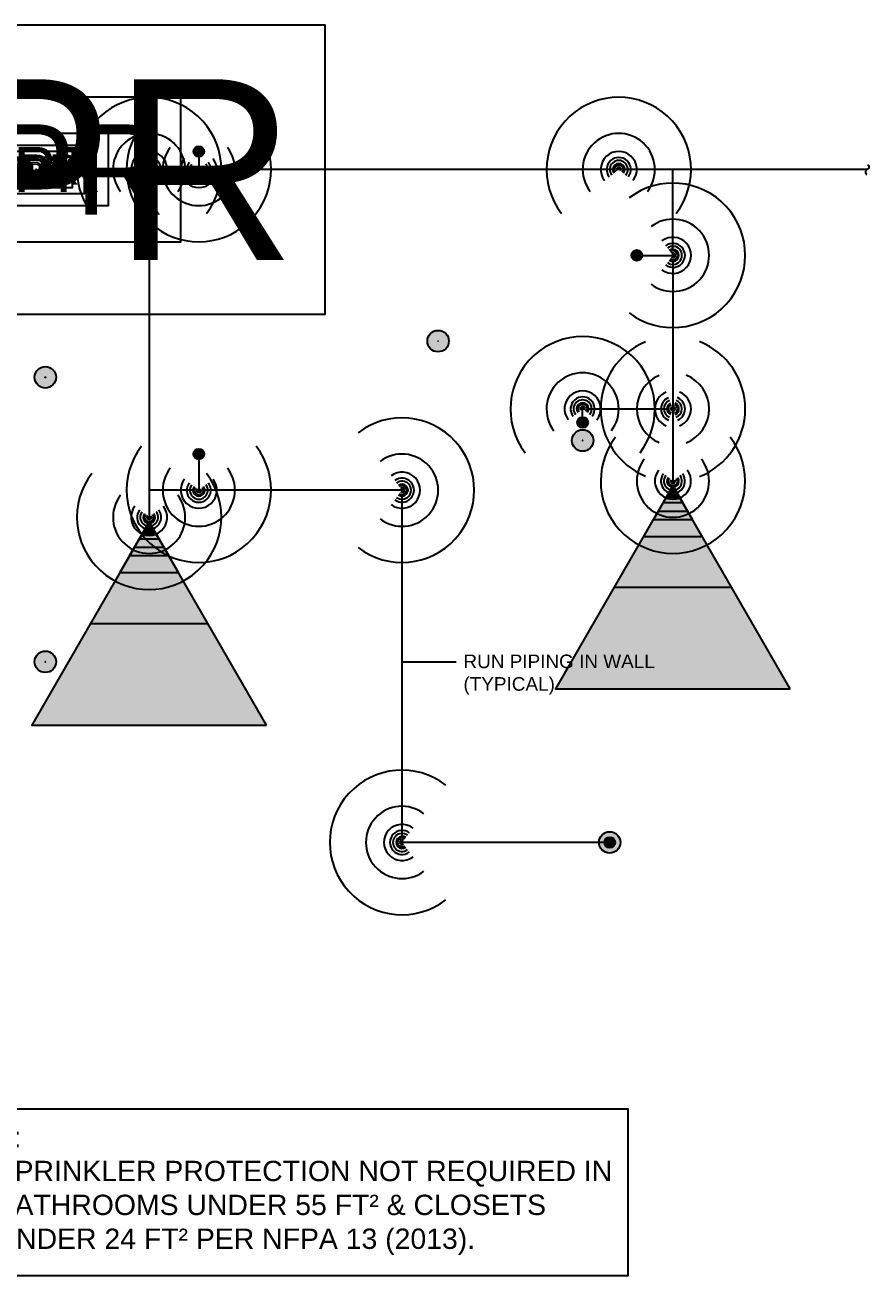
# Model space of a CAD drawing. Extents: x -7019 to 20981, y 4066 to 9794.
# Drawn here: x 10571.3 to 10851.6, y 4185 to 4600.5 of the extents above; entities that cross this region are included whole.
import ezdxf
from ezdxf.enums import TextEntityAlignment as Align

# ---------------------------------------------------------------- set-up
doc = ezdxf.new("R2010")
doc.units = 0
doc.header["$LTSCALE"] = 48
doc.header["$MEASUREMENT"] = 0
for name, color, linetype in [('F-SPRK-HEAD-N', 2, 'Continuous'), ('F-SPRK-HEAD-N @ 1 (1)', 2, 'Continuous'), ('F-SPRK-HEAD-N @ 1 (2)', 2, 'Continuous'), ('F-SPRK-HEAD-N @ 12', 2, 'Continuous'), ('F-SPRK-HEAD-N @ 128', 2, 'Continuous'), ('F-SPRK-HEAD-N @ 16', 2, 'Continuous'), ('F-SPRK-HEAD-N @ 192', 2, 'Continuous'), ('F-SPRK-HEAD-N @ 2', 2, 'Continuous'), ('F-SPRK-HEAD-N @ 24', 2, 'Continuous'), ('F-SPRK-HEAD-N @ 384', 2, 'Continuous'), ('F-SPRK-HEAD-N @ 4', 2, 'Continuous'), ('F-SPRK-HEAD-N @ 48', 2, 'Continuous'), ('F-SPRK-HEAD-N @ 64', 2, 'Continuous'), ('F-SPRK-HEAD-N @ 768', 2, 'Continuous'), ('F-SPRK-HEAD-N @ 8', 2, 'Continuous'), ('F-SPRK-HEAD-N @ 96', 2, 'Continuous'), ('F-SPRN-N', 1, 'Continuous'), ('F-SPRN-N @ 1 (1)', 1, 'Continuous'), ('F-SPRN-N @ 1 (2)', 1, 'Continuous'), ('F-SPRN-N @ 12', 1, 'Continuous'), ('F-SPRN-N @ 128', 1, 'Continuous'), ('F-SPRN-N @ 16', 1, 'Continuous'), ('F-SPRN-N @ 192', 1, 'Continuous'), ('F-SPRN-N @ 2', 1, 'Continuous'), ('F-SPRN-N @ 24', 1, 'Continuous'), ('F-SPRN-N @ 384', 1, 'Continuous'), ('F-SPRN-N @ 4', 1, 'Continuous'), ('F-SPRN-N @ 48', 1, 'Continuous'), ('F-SPRN-N @ 64', 1, 'Continuous'), ('F-SPRN-N @ 768', 1, 'Continuous'), ('F-SPRN-N @ 8', 1, 'Continuous'), ('F-SPRN-N @ 96', 1, 'Continuous'), ('G-ANNO-TEXT', 70, 'Continuous')]:
    doc.layers.add(name, color=color, linetype=linetype)
doc.layers.get('0').freeze()
doc.styles.add('Arial', font='arial.ttf')
doc.dimstyles.new('Loop048', dxfattribs={"dimscale": 0, "dimtxt": 0.09375, "dimasz": 0.03125, "dimexe": 0.0625, "dimexo": 0.0625, "dimgap": 0.09375, "dimtad": 1, "dimdec": 4, "dimzin": 3, "dimdsep": 46, "dimlunit": 4, "dimtxsty": 'Arial', "dimblk": 'OBLIQUE', "dimcen": 0.09375, "dimdle": 0.0625, "dimclrd": 256, "dimclre": 256, "dimclrt": 256, "dimadec": 4, "dimazin": 0, "dimtfac": 0.8, "dimtdec": 4, "dimtix": 1, "dimtofl": 0, "dimtmove": 1, "dimatfit": 0, "dimldrblk": 'LeaderNoteBlock', "dimfxl": 1, "dimfrac": 1, "dimtolj": 1, "dimtzin": 0, "dimlwd": -1, "dimlwe": -1, "dimarcsym": 0})

# ---------------------------------------------------------------- blocks, each defined once
blk = doc.blocks.new('*U6')
at = {"lineweight": 0}
h = blk.add_hatch(color=7, dxfattribs=at)
h.dxf.hatch_style = 1
edge = h.paths.add_edge_path()
edge.add_arc((-3.469446951953614e-18, -3.469446951953614e-18), 0.037109375, 0, 360)
blk.add_circle((0, 0), 0.037109375)
blk = doc.blocks.new('*U259')
at = {"layer": 'F-SPRK-HEAD-N @ 1 (1)'}
blk.add_blockref('*U6', (10708.5, 4495.5), dxfattribs=at)
at = {"layer": 'F-SPRK-HEAD-N @ 1 (2)'}
blk.add_blockref('*U6', (10708.5, 4495.5), dxfattribs=at)
at = {"layer": 'F-SPRK-HEAD-N @ 48', "xscale": 48, "yscale": 48, "zscale": 48}
blk.add_blockref('*U6', (10774.5, 4524), dxfattribs=at)
at = {"layer": 'F-SPRK-HEAD-N @ 96', "xscale": 96, "yscale": 96, "zscale": 96}
blk.add_blockref('*U6', (10708.5, 4495.5), dxfattribs=at)
blk = doc.blocks.new('*U269')
at = {"layer": 'F-SPRK-HEAD-N @ 1 (1)'}
blk.add_blockref('*U6', (10578, 4483.5), dxfattribs=at)
at = {"layer": 'F-SPRK-HEAD-N @ 1 (2)'}
blk.add_blockref('*U6', (10578, 4483.5), dxfattribs=at)
at = {"layer": 'F-SPRK-HEAD-N @ 48', "xscale": 48, "yscale": 48, "zscale": 48}
blk.add_blockref('*U6', (10629, 4558.5), dxfattribs=at)
at = {"layer": 'F-SPRK-HEAD-N @ 96', "xscale": 96, "yscale": 96, "zscale": 96}
blk.add_blockref('*U6', (10578, 4483.5), dxfattribs=at)
blk = doc.blocks.new('*U270')
at = {"layer": 'F-SPRK-HEAD-N @ 1 (1)'}
blk.add_blockref('*U6', (10578, 4389), dxfattribs=at)
at = {"layer": 'F-SPRK-HEAD-N @ 1 (2)'}
blk.add_blockref('*U6', (10578, 4389), dxfattribs=at)
at = {"layer": 'F-SPRK-HEAD-N @ 48', "xscale": 48, "yscale": 48, "zscale": 48}
blk.add_blockref('*U6', (10629, 4458), dxfattribs=at)
at = {"layer": 'F-SPRK-HEAD-N @ 96', "xscale": 96, "yscale": 96, "zscale": 96}
blk.add_blockref('*U6', (10578, 4389), dxfattribs=at)
blk = doc.blocks.new('*U285')
at = {"layer": 'F-SPRK-HEAD-N @ 1 (1)'}
blk.add_blockref('*U6', (10756.5, 4462.5), dxfattribs=at)
at = {"layer": 'F-SPRK-HEAD-N @ 1 (2)'}
blk.add_blockref('*U6', (10756.5, 4462.5), dxfattribs=at)
at = {"layer": 'F-SPRK-HEAD-N @ 48', "xscale": 48, "yscale": 48, "zscale": 48}
blk.add_blockref('*U6', (10756.5, 4468.5), dxfattribs=at)
at = {"layer": 'F-SPRK-HEAD-N @ 96', "xscale": 96, "yscale": 96, "zscale": 96}
blk.add_blockref('*U6', (10756.5, 4462.5), dxfattribs=at)
blk = doc.blocks.new('*U21')
at = {"linetype": 'Continuous'}
blk.add_arc((-1.073302957480127e-18, -3.78736295741121e-07), 0.03125023021013561, 142.566418079828, 37.43358192017767, dxfattribs=at)
blk = doc.blocks.new('*U293')
at = {"layer": 'F-SPRN-N @ 1 (1)'}
blk.add_blockref('*U21', (10612.5, 4437), dxfattribs=at)
at = {"layer": 'F-SPRN-N @ 1 (2)'}
blk.add_blockref('*U21', (10612.5, 4437), dxfattribs=at)
at = {"layer": 'F-SPRN-N @ 12', "xscale": 12, "yscale": 12, "zscale": 12}
blk.add_blockref('*U21', (10612.5, 4437), dxfattribs=at)
at = {"layer": 'F-SPRN-N @ 128', "xscale": 128, "yscale": 128, "zscale": 128}
blk.add_blockref('*U21', (10612.5, 4437), dxfattribs=at)
at = {"layer": 'F-SPRN-N @ 16', "xscale": 16, "yscale": 16, "zscale": 16}
blk.add_blockref('*U21', (10612.5, 4437), dxfattribs=at)
at = {"layer": 'F-SPRN-N @ 192', "xscale": 192, "yscale": 192, "zscale": 192}
blk.add_blockref('*U21', (10612.5, 4437), dxfattribs=at)
at = {"layer": 'F-SPRN-N @ 2', "xscale": 2, "yscale": 2, "zscale": 2}
blk.add_blockref('*U21', (10612.5, 4437), dxfattribs=at)
at = {"layer": 'F-SPRN-N @ 24', "xscale": 24, "yscale": 24, "zscale": 24}
blk.add_blockref('*U21', (10612.5, 4437), dxfattribs=at)
at = {"layer": 'F-SPRN-N @ 384', "xscale": 384, "yscale": 384, "zscale": 384}
blk.add_blockref('*U21', (10612.5, 4437), dxfattribs=at)
at = {"layer": 'F-SPRN-N @ 4', "xscale": 4, "yscale": 4, "zscale": 4}
blk.add_blockref('*U21', (10612.5, 4437), dxfattribs=at)
at = {"layer": 'F-SPRN-N @ 48', "xscale": 48, "yscale": 48, "zscale": 48}
blk.add_blockref('*U21', (10612.5, 4437), dxfattribs=at)
at = {"layer": 'F-SPRN-N @ 64', "xscale": 64, "yscale": 64, "zscale": 64}
blk.add_blockref('*U21', (10612.5, 4437), dxfattribs=at)
at = {"layer": 'F-SPRN-N @ 768', "xscale": 768, "yscale": 768, "zscale": 768}
blk.add_blockref('*U21', (10612.5, 4437), dxfattribs=at)
at = {"layer": 'F-SPRN-N @ 8', "xscale": 8, "yscale": 8, "zscale": 8}
blk.add_blockref('*U21', (10612.5, 4437), dxfattribs=at)
at = {"layer": 'F-SPRN-N @ 96', "xscale": 96, "yscale": 96, "zscale": 96}
blk.add_blockref('*U21', (10612.5, 4437), dxfattribs=at)
blk = doc.blocks.new('*U8')
at = {"lineweight": 0}
h = blk.add_hatch(color=7, dxfattribs=at)
h.dxf.hatch_style = 1
h.paths.add_polyline_path([(8.673617379884035e-19, 0), (-0.05074286410417864, -0.08788921875), (0.05074286410417864, -0.08788921875)])
blk.add_lwpolyline([(0.05074286410417864, -0.08788921875), (0, 0), (-0.05074286410417864, -0.08788921875)], close=True)
blk = doc.blocks.new('*U294')
at = {"layer": 'F-SPRK-HEAD-N @ 1 (1)'}
blk.add_blockref('*U8', (10612.5, 4435.5), dxfattribs=at)
at = {"layer": 'F-SPRK-HEAD-N @ 1 (2)'}
blk.add_blockref('*U8', (10612.5, 4435.5), dxfattribs=at)
at = {"layer": 'F-SPRK-HEAD-N @ 12', "xscale": 12, "yscale": 12, "zscale": 12}
blk.add_blockref('*U8', (10612.5, 4435.5), dxfattribs=at)
at = {"layer": 'F-SPRK-HEAD-N @ 128', "xscale": 128, "yscale": 128, "zscale": 128}
blk.add_blockref('*U8', (10612.5, 4435.5), dxfattribs=at)
at = {"layer": 'F-SPRK-HEAD-N @ 16', "xscale": 16, "yscale": 16, "zscale": 16}
blk.add_blockref('*U8', (10612.5, 4435.5), dxfattribs=at)
at = {"layer": 'F-SPRK-HEAD-N @ 192', "xscale": 192, "yscale": 192, "zscale": 192}
blk.add_blockref('*U8', (10612.5, 4435.5), dxfattribs=at)
at = {"layer": 'F-SPRK-HEAD-N @ 2', "xscale": 2, "yscale": 2, "zscale": 2}
blk.add_blockref('*U8', (10612.5, 4435.5), dxfattribs=at)
at = {"layer": 'F-SPRK-HEAD-N @ 24', "xscale": 24, "yscale": 24, "zscale": 24}
blk.add_blockref('*U8', (10612.5, 4435.5), dxfattribs=at)
at = {"layer": 'F-SPRK-HEAD-N @ 384', "xscale": 384, "yscale": 384, "zscale": 384}
blk.add_blockref('*U8', (10612.5, 4435.5), dxfattribs=at)
at = {"layer": 'F-SPRK-HEAD-N @ 4', "xscale": 4, "yscale": 4, "zscale": 4}
blk.add_blockref('*U8', (10612.5, 4435.5), dxfattribs=at)
at = {"layer": 'F-SPRK-HEAD-N @ 48', "xscale": 48, "yscale": 48, "zscale": 48}
blk.add_blockref('*U8', (10612.5, 4435.5), dxfattribs=at)
at = {"layer": 'F-SPRK-HEAD-N @ 64', "xscale": 64, "yscale": 64, "zscale": 64}
blk.add_blockref('*U8', (10612.5, 4435.5), dxfattribs=at)
at = {"layer": 'F-SPRK-HEAD-N @ 768', "xscale": 768, "yscale": 768, "zscale": 768}
blk.add_blockref('*U8', (10612.5, 4435.5), dxfattribs=at)
at = {"layer": 'F-SPRK-HEAD-N @ 8', "xscale": 8, "yscale": 8, "zscale": 8}
blk.add_blockref('*U8', (10612.5, 4435.5), dxfattribs=at)
at = {"layer": 'F-SPRK-HEAD-N @ 96', "xscale": 96, "yscale": 96, "zscale": 96}
blk.add_blockref('*U8', (10612.5, 4435.5), dxfattribs=at)
blk = doc.blocks.new('*U295')
at = {"layer": 'F-SPRN-N @ 1 (1)'}
blk.add_blockref('*U21', (10786.5, 4449), dxfattribs=at)
at = {"layer": 'F-SPRN-N @ 1 (2)'}
blk.add_blockref('*U21', (10786.5, 4449), dxfattribs=at)
at = {"layer": 'F-SPRN-N @ 12', "xscale": 12, "yscale": 12, "zscale": 12}
blk.add_blockref('*U21', (10786.5, 4449), dxfattribs=at)
at = {"layer": 'F-SPRN-N @ 128', "xscale": 128, "yscale": 128, "zscale": 128}
blk.add_blockref('*U21', (10786.5, 4449), dxfattribs=at)
at = {"layer": 'F-SPRN-N @ 16', "xscale": 16, "yscale": 16, "zscale": 16}
blk.add_blockref('*U21', (10786.5, 4449), dxfattribs=at)
at = {"layer": 'F-SPRN-N @ 192', "xscale": 192, "yscale": 192, "zscale": 192}
blk.add_blockref('*U21', (10786.5, 4449), dxfattribs=at)
at = {"layer": 'F-SPRN-N @ 2', "xscale": 2, "yscale": 2, "zscale": 2}
blk.add_blockref('*U21', (10786.5, 4449), dxfattribs=at)
at = {"layer": 'F-SPRN-N @ 24', "xscale": 24, "yscale": 24, "zscale": 24}
blk.add_blockref('*U21', (10786.5, 4449), dxfattribs=at)
at = {"layer": 'F-SPRN-N @ 384', "xscale": 384, "yscale": 384, "zscale": 384}
blk.add_blockref('*U21', (10786.5, 4449), dxfattribs=at)
at = {"layer": 'F-SPRN-N @ 4', "xscale": 4, "yscale": 4, "zscale": 4}
blk.add_blockref('*U21', (10786.5, 4449), dxfattribs=at)
at = {"layer": 'F-SPRN-N @ 48', "xscale": 48, "yscale": 48, "zscale": 48}
blk.add_blockref('*U21', (10786.5, 4449), dxfattribs=at)
at = {"layer": 'F-SPRN-N @ 64', "xscale": 64, "yscale": 64, "zscale": 64}
blk.add_blockref('*U21', (10786.5, 4449), dxfattribs=at)
at = {"layer": 'F-SPRN-N @ 768', "xscale": 768, "yscale": 768, "zscale": 768}
blk.add_blockref('*U21', (10786.5, 4449), dxfattribs=at)
at = {"layer": 'F-SPRN-N @ 8', "xscale": 8, "yscale": 8, "zscale": 8}
blk.add_blockref('*U21', (10786.5, 4449), dxfattribs=at)
at = {"layer": 'F-SPRN-N @ 96', "xscale": 96, "yscale": 96, "zscale": 96}
blk.add_blockref('*U21', (10786.5, 4449), dxfattribs=at)
blk = doc.blocks.new('*U296')
at = {"layer": 'F-SPRK-HEAD-N @ 1 (1)'}
blk.add_blockref('*U8', (10786.5, 4447.5), dxfattribs=at)
at = {"layer": 'F-SPRK-HEAD-N @ 1 (2)'}
blk.add_blockref('*U8', (10786.5, 4447.5), dxfattribs=at)
at = {"layer": 'F-SPRK-HEAD-N @ 12', "xscale": 12, "yscale": 12, "zscale": 12}
blk.add_blockref('*U8', (10786.5, 4447.5), dxfattribs=at)
at = {"layer": 'F-SPRK-HEAD-N @ 128', "xscale": 128, "yscale": 128, "zscale": 128}
blk.add_blockref('*U8', (10786.5, 4447.5), dxfattribs=at)
at = {"layer": 'F-SPRK-HEAD-N @ 16', "xscale": 16, "yscale": 16, "zscale": 16}
blk.add_blockref('*U8', (10786.5, 4447.5), dxfattribs=at)
at = {"layer": 'F-SPRK-HEAD-N @ 192', "xscale": 192, "yscale": 192, "zscale": 192}
blk.add_blockref('*U8', (10786.5, 4447.5), dxfattribs=at)
at = {"layer": 'F-SPRK-HEAD-N @ 2', "xscale": 2, "yscale": 2, "zscale": 2}
blk.add_blockref('*U8', (10786.5, 4447.5), dxfattribs=at)
at = {"layer": 'F-SPRK-HEAD-N @ 24', "xscale": 24, "yscale": 24, "zscale": 24}
blk.add_blockref('*U8', (10786.5, 4447.5), dxfattribs=at)
at = {"layer": 'F-SPRK-HEAD-N @ 384', "xscale": 384, "yscale": 384, "zscale": 384}
blk.add_blockref('*U8', (10786.5, 4447.5), dxfattribs=at)
at = {"layer": 'F-SPRK-HEAD-N @ 4', "xscale": 4, "yscale": 4, "zscale": 4}
blk.add_blockref('*U8', (10786.5, 4447.5), dxfattribs=at)
at = {"layer": 'F-SPRK-HEAD-N @ 48', "xscale": 48, "yscale": 48, "zscale": 48}
blk.add_blockref('*U8', (10786.5, 4447.5), dxfattribs=at)
at = {"layer": 'F-SPRK-HEAD-N @ 64', "xscale": 64, "yscale": 64, "zscale": 64}
blk.add_blockref('*U8', (10786.5, 4447.5), dxfattribs=at)
at = {"layer": 'F-SPRK-HEAD-N @ 768', "xscale": 768, "yscale": 768, "zscale": 768}
blk.add_blockref('*U8', (10786.5, 4447.5), dxfattribs=at)
at = {"layer": 'F-SPRK-HEAD-N @ 8', "xscale": 8, "yscale": 8, "zscale": 8}
blk.add_blockref('*U8', (10786.5, 4447.5), dxfattribs=at)
at = {"layer": 'F-SPRK-HEAD-N @ 96', "xscale": 96, "yscale": 96, "zscale": 96}
blk.add_blockref('*U8', (10786.5, 4447.5), dxfattribs=at)
blk = doc.blocks.new('continuation')
blk.add_lwpolyline([(-0.002788043109108726, -0.03465576865603624, -0.6251024259306418), (4.252908789026399e-13, 1.409705685517793e-13, 0.6251024259306432), (0.002788043109534089, 0.03465576865617724)], format="xyb")
blk = doc.blocks.new('*U15')
at = {"linetype": 'Continuous'}
blk.add_arc((3.78736295741121e-07, -1.089323312375841e-18), 0.03125023021013561, 232.5664180798256, 127.4335819201753, dxfattribs=at)
blk = doc.blocks.new('*U381')
at = {"layer": 'F-SPRN-N @ 1 (1)', "rotation": 89.99999999999999}
blk.add_blockref('*U15', (10768.5, 4552.5), dxfattribs=at)
at = {"layer": 'F-SPRN-N @ 1 (2)', "rotation": 89.99999999999999}
blk.add_blockref('*U15', (10768.5, 4552.5), dxfattribs=at)
at = {"layer": 'F-SPRN-N @ 12', "xscale": 12.00000000000001, "yscale": 12.00000000000001, "zscale": 12.00000000000001, "rotation": 89.99999999999999}
blk.add_blockref('*U15', (10768.5, 4552.5), dxfattribs=at)
at = {"layer": 'F-SPRN-N @ 128', "xscale": 128.0000000000001, "yscale": 128.0000000000001, "zscale": 128.0000000000001, "rotation": 89.99999999999999}
blk.add_blockref('*U15', (10768.5, 4552.5), dxfattribs=at)
at = {"layer": 'F-SPRN-N @ 16', "xscale": 16.00000000000001, "yscale": 16.00000000000001, "zscale": 16.00000000000001, "rotation": 89.99999999999999}
blk.add_blockref('*U15', (10768.5, 4552.5), dxfattribs=at)
at = {"layer": 'F-SPRN-N @ 192', "xscale": 192.0000000000001, "yscale": 192.0000000000001, "zscale": 192.0000000000001, "rotation": 89.99999999999999}
blk.add_blockref('*U15', (10768.5, 4552.5), dxfattribs=at)
at = {"layer": 'F-SPRN-N @ 2', "xscale": 2.000000000000001, "yscale": 2.000000000000001, "zscale": 2.000000000000001, "rotation": 89.99999999999999}
blk.add_blockref('*U15', (10768.5, 4552.5), dxfattribs=at)
at = {"layer": 'F-SPRN-N @ 24', "xscale": 24.00000000000001, "yscale": 24.00000000000001, "zscale": 24.00000000000001, "rotation": 89.99999999999999}
blk.add_blockref('*U15', (10768.5, 4552.5), dxfattribs=at)
at = {"layer": 'F-SPRN-N @ 384', "xscale": 384.0000000000002, "yscale": 384.0000000000002, "zscale": 384.0000000000002, "rotation": 89.99999999999999}
blk.add_blockref('*U15', (10768.5, 4552.5), dxfattribs=at)
at = {"layer": 'F-SPRN-N @ 4', "xscale": 4.000000000000002, "yscale": 4.000000000000002, "zscale": 4.000000000000002, "rotation": 89.99999999999999}
blk.add_blockref('*U15', (10768.5, 4552.5), dxfattribs=at)
at = {"layer": 'F-SPRN-N @ 48', "xscale": 48.00000000000002, "yscale": 48.00000000000002, "zscale": 48.00000000000002, "rotation": 89.99999999999999}
blk.add_blockref('*U15', (10768.5, 4552.5), dxfattribs=at)
at = {"layer": 'F-SPRN-N @ 64', "xscale": 64.00000000000003, "yscale": 64.00000000000003, "zscale": 64.00000000000003, "rotation": 89.99999999999999}
blk.add_blockref('*U15', (10768.5, 4552.5), dxfattribs=at)
at = {"layer": 'F-SPRN-N @ 768', "xscale": 768.0000000000003, "yscale": 768.0000000000003, "zscale": 768.0000000000003, "rotation": 89.99999999999999}
blk.add_blockref('*U15', (10768.5, 4552.5), dxfattribs=at)
at = {"layer": 'F-SPRN-N @ 8', "xscale": 8.000000000000004, "yscale": 8.000000000000004, "zscale": 8.000000000000004, "rotation": 89.99999999999999}
blk.add_blockref('*U15', (10768.5, 4552.5), dxfattribs=at)
at = {"layer": 'F-SPRN-N @ 96', "xscale": 96.00000000000004, "yscale": 96.00000000000004, "zscale": 96.00000000000004, "rotation": 89.99999999999999}
blk.add_blockref('*U15', (10768.5, 4552.5), dxfattribs=at)
blk = doc.blocks.new('*U382')
at = {"layer": 'F-SPRN-N @ 1 (1)', "rotation": 270}
blk.add_blockref('*U15', (10629, 4552.5), dxfattribs=at)
at = {"layer": 'F-SPRN-N @ 1 (2)', "rotation": 270}
blk.add_blockref('*U15', (10629, 4552.5), dxfattribs=at)
at = {"layer": 'F-SPRN-N @ 12', "xscale": 12, "yscale": 12, "zscale": 12, "rotation": 270}
blk.add_blockref('*U15', (10629, 4552.5), dxfattribs=at)
at = {"layer": 'F-SPRN-N @ 128', "xscale": 128, "yscale": 128, "zscale": 128, "rotation": 270}
blk.add_blockref('*U15', (10629, 4552.5), dxfattribs=at)
at = {"layer": 'F-SPRN-N @ 16', "xscale": 16, "yscale": 16, "zscale": 16, "rotation": 270}
blk.add_blockref('*U15', (10629, 4552.5), dxfattribs=at)
at = {"layer": 'F-SPRN-N @ 192', "xscale": 192, "yscale": 192, "zscale": 192, "rotation": 270}
blk.add_blockref('*U15', (10629, 4552.5), dxfattribs=at)
at = {"layer": 'F-SPRN-N @ 2', "xscale": 2, "yscale": 2, "zscale": 2, "rotation": 270}
blk.add_blockref('*U15', (10629, 4552.5), dxfattribs=at)
at = {"layer": 'F-SPRN-N @ 24', "xscale": 24, "yscale": 24, "zscale": 24, "rotation": 270}
blk.add_blockref('*U15', (10629, 4552.5), dxfattribs=at)
at = {"layer": 'F-SPRN-N @ 384', "xscale": 384, "yscale": 384, "zscale": 384, "rotation": 270}
blk.add_blockref('*U15', (10629, 4552.5), dxfattribs=at)
at = {"layer": 'F-SPRN-N @ 4', "xscale": 4, "yscale": 4, "zscale": 4, "rotation": 270}
blk.add_blockref('*U15', (10629, 4552.5), dxfattribs=at)
at = {"layer": 'F-SPRN-N @ 48', "xscale": 48, "yscale": 48, "zscale": 48, "rotation": 270}
blk.add_blockref('*U15', (10629, 4552.5), dxfattribs=at)
at = {"layer": 'F-SPRN-N @ 64', "xscale": 64, "yscale": 64, "zscale": 64, "rotation": 270}
blk.add_blockref('*U15', (10629, 4552.5), dxfattribs=at)
at = {"layer": 'F-SPRN-N @ 768', "xscale": 768, "yscale": 768, "zscale": 768, "rotation": 270}
blk.add_blockref('*U15', (10629, 4552.5), dxfattribs=at)
at = {"layer": 'F-SPRN-N @ 8', "xscale": 8, "yscale": 8, "zscale": 8, "rotation": 270}
blk.add_blockref('*U15', (10629, 4552.5), dxfattribs=at)
at = {"layer": 'F-SPRN-N @ 96', "xscale": 96, "yscale": 96, "zscale": 96, "rotation": 270}
blk.add_blockref('*U15', (10629, 4552.5), dxfattribs=at)
blk = doc.blocks.new('*U383')
at = {"layer": 'F-SPRN-N @ 1 (1)', "rotation": 89.99999999999999}
blk.add_blockref('*U15', (10612.5, 4552.5), dxfattribs=at)
at = {"layer": 'F-SPRN-N @ 1 (2)', "rotation": 89.99999999999999}
blk.add_blockref('*U15', (10612.5, 4552.5), dxfattribs=at)
at = {"layer": 'F-SPRN-N @ 12', "xscale": 12.00000000000001, "yscale": 12.00000000000001, "zscale": 12.00000000000001, "rotation": 89.99999999999999}
blk.add_blockref('*U15', (10612.5, 4552.5), dxfattribs=at)
at = {"layer": 'F-SPRN-N @ 128', "xscale": 128.0000000000001, "yscale": 128.0000000000001, "zscale": 128.0000000000001, "rotation": 89.99999999999999}
blk.add_blockref('*U15', (10612.5, 4552.5), dxfattribs=at)
at = {"layer": 'F-SPRN-N @ 16', "xscale": 16.00000000000001, "yscale": 16.00000000000001, "zscale": 16.00000000000001, "rotation": 89.99999999999999}
blk.add_blockref('*U15', (10612.5, 4552.5), dxfattribs=at)
at = {"layer": 'F-SPRN-N @ 192', "xscale": 192.0000000000001, "yscale": 192.0000000000001, "zscale": 192.0000000000001, "rotation": 89.99999999999999}
blk.add_blockref('*U15', (10612.5, 4552.5), dxfattribs=at)
at = {"layer": 'F-SPRN-N @ 2', "xscale": 2.000000000000001, "yscale": 2.000000000000001, "zscale": 2.000000000000001, "rotation": 89.99999999999999}
blk.add_blockref('*U15', (10612.5, 4552.5), dxfattribs=at)
at = {"layer": 'F-SPRN-N @ 24', "xscale": 24.00000000000001, "yscale": 24.00000000000001, "zscale": 24.00000000000001, "rotation": 89.99999999999999}
blk.add_blockref('*U15', (10612.5, 4552.5), dxfattribs=at)
at = {"layer": 'F-SPRN-N @ 384', "xscale": 384.0000000000002, "yscale": 384.0000000000002, "zscale": 384.0000000000002, "rotation": 89.99999999999999}
blk.add_blockref('*U15', (10612.5, 4552.5), dxfattribs=at)
at = {"layer": 'F-SPRN-N @ 4', "xscale": 4.000000000000002, "yscale": 4.000000000000002, "zscale": 4.000000000000002, "rotation": 89.99999999999999}
blk.add_blockref('*U15', (10612.5, 4552.5), dxfattribs=at)
at = {"layer": 'F-SPRN-N @ 48', "xscale": 48.00000000000002, "yscale": 48.00000000000002, "zscale": 48.00000000000002, "rotation": 89.99999999999999}
blk.add_blockref('*U15', (10612.5, 4552.5), dxfattribs=at)
at = {"layer": 'F-SPRN-N @ 64', "xscale": 64.00000000000003, "yscale": 64.00000000000003, "zscale": 64.00000000000003, "rotation": 89.99999999999999}
blk.add_blockref('*U15', (10612.5, 4552.5), dxfattribs=at)
at = {"layer": 'F-SPRN-N @ 768', "xscale": 768.0000000000003, "yscale": 768.0000000000003, "zscale": 768.0000000000003, "rotation": 89.99999999999999}
blk.add_blockref('*U15', (10612.5, 4552.5), dxfattribs=at)
at = {"layer": 'F-SPRN-N @ 8', "xscale": 8.000000000000004, "yscale": 8.000000000000004, "zscale": 8.000000000000004, "rotation": 89.99999999999999}
blk.add_blockref('*U15', (10612.5, 4552.5), dxfattribs=at)
at = {"layer": 'F-SPRN-N @ 96', "xscale": 96.00000000000004, "yscale": 96.00000000000004, "zscale": 96.00000000000004, "rotation": 89.99999999999999}
blk.add_blockref('*U15', (10612.5, 4552.5), dxfattribs=at)
blk = doc.blocks.new('*U422')
at = {"layer": 'F-SPRK-HEAD-N @ 1 (1)'}
blk.add_blockref('*U6', (10765.5, 4329), dxfattribs=at)
at = {"layer": 'F-SPRK-HEAD-N @ 1 (2)'}
blk.add_blockref('*U6', (10765.5, 4329), dxfattribs=at)
at = {"layer": 'F-SPRK-HEAD-N @ 48', "xscale": 48, "yscale": 48, "zscale": 48}
blk.add_blockref('*U6', (10765.5, 4329), dxfattribs=at)
at = {"layer": 'F-SPRK-HEAD-N @ 96', "xscale": 96, "yscale": 96, "zscale": 96}
blk.add_blockref('*U6', (10765.5, 4329), dxfattribs=at)
blk = doc.blocks.new('*U423')
at = {"layer": 'F-SPRN-N @ 1 (1)', "rotation": 180}
blk.add_blockref('*U15', (10696.5, 4329), dxfattribs=at)
at = {"layer": 'F-SPRN-N @ 1 (2)', "rotation": 180}
blk.add_blockref('*U15', (10696.5, 4329), dxfattribs=at)
at = {"layer": 'F-SPRN-N @ 12', "xscale": 12, "yscale": 12, "zscale": 12, "rotation": 180}
blk.add_blockref('*U15', (10696.5, 4329), dxfattribs=at)
at = {"layer": 'F-SPRN-N @ 128', "xscale": 128, "yscale": 128, "zscale": 128, "rotation": 180}
blk.add_blockref('*U15', (10696.5, 4329), dxfattribs=at)
at = {"layer": 'F-SPRN-N @ 16', "xscale": 16, "yscale": 16, "zscale": 16, "rotation": 180}
blk.add_blockref('*U15', (10696.5, 4329), dxfattribs=at)
at = {"layer": 'F-SPRN-N @ 192', "xscale": 192, "yscale": 192, "zscale": 192, "rotation": 180}
blk.add_blockref('*U15', (10696.5, 4329), dxfattribs=at)
at = {"layer": 'F-SPRN-N @ 2', "xscale": 2, "yscale": 2, "zscale": 2, "rotation": 180}
blk.add_blockref('*U15', (10696.5, 4329), dxfattribs=at)
at = {"layer": 'F-SPRN-N @ 24', "xscale": 24, "yscale": 24, "zscale": 24, "rotation": 180}
blk.add_blockref('*U15', (10696.5, 4329), dxfattribs=at)
at = {"layer": 'F-SPRN-N @ 384', "xscale": 384, "yscale": 384, "zscale": 384, "rotation": 180}
blk.add_blockref('*U15', (10696.5, 4329), dxfattribs=at)
at = {"layer": 'F-SPRN-N @ 4', "xscale": 4, "yscale": 4, "zscale": 4, "rotation": 180}
blk.add_blockref('*U15', (10696.5, 4329), dxfattribs=at)
at = {"layer": 'F-SPRN-N @ 48', "xscale": 48, "yscale": 48, "zscale": 48, "rotation": 180}
blk.add_blockref('*U15', (10696.5, 4329), dxfattribs=at)
at = {"layer": 'F-SPRN-N @ 64', "xscale": 64, "yscale": 64, "zscale": 64, "rotation": 180}
blk.add_blockref('*U15', (10696.5, 4329), dxfattribs=at)
at = {"layer": 'F-SPRN-N @ 768', "xscale": 768, "yscale": 768, "zscale": 768, "rotation": 180}
blk.add_blockref('*U15', (10696.5, 4329), dxfattribs=at)
at = {"layer": 'F-SPRN-N @ 8', "xscale": 8, "yscale": 8, "zscale": 8, "rotation": 180}
blk.add_blockref('*U15', (10696.5, 4329), dxfattribs=at)
at = {"layer": 'F-SPRN-N @ 96', "xscale": 96, "yscale": 96, "zscale": 96, "rotation": 180}
blk.add_blockref('*U15', (10696.5, 4329), dxfattribs=at)
blk = doc.blocks.new('*U459')
at = {"layer": 'F-SPRN-N @ 1 (1)'}
blk.add_blockref('*U15', (10786.5, 4524), dxfattribs=at)
at = {"layer": 'F-SPRN-N @ 1 (2)'}
blk.add_blockref('*U15', (10786.5, 4524), dxfattribs=at)
at = {"layer": 'F-SPRN-N @ 12', "xscale": 12, "yscale": 12, "zscale": 12}
blk.add_blockref('*U15', (10786.5, 4524), dxfattribs=at)
at = {"layer": 'F-SPRN-N @ 128', "xscale": 128, "yscale": 128, "zscale": 128}
blk.add_blockref('*U15', (10786.5, 4524), dxfattribs=at)
at = {"layer": 'F-SPRN-N @ 16', "xscale": 16, "yscale": 16, "zscale": 16}
blk.add_blockref('*U15', (10786.5, 4524), dxfattribs=at)
at = {"layer": 'F-SPRN-N @ 192', "xscale": 192, "yscale": 192, "zscale": 192}
blk.add_blockref('*U15', (10786.5, 4524), dxfattribs=at)
at = {"layer": 'F-SPRN-N @ 2', "xscale": 2, "yscale": 2, "zscale": 2}
blk.add_blockref('*U15', (10786.5, 4524), dxfattribs=at)
at = {"layer": 'F-SPRN-N @ 24', "xscale": 24, "yscale": 24, "zscale": 24}
blk.add_blockref('*U15', (10786.5, 4524), dxfattribs=at)
at = {"layer": 'F-SPRN-N @ 384', "xscale": 384, "yscale": 384, "zscale": 384}
blk.add_blockref('*U15', (10786.5, 4524), dxfattribs=at)
at = {"layer": 'F-SPRN-N @ 4', "xscale": 4, "yscale": 4, "zscale": 4}
blk.add_blockref('*U15', (10786.5, 4524), dxfattribs=at)
at = {"layer": 'F-SPRN-N @ 48', "xscale": 48, "yscale": 48, "zscale": 48}
blk.add_blockref('*U15', (10786.5, 4524), dxfattribs=at)
at = {"layer": 'F-SPRN-N @ 64', "xscale": 64, "yscale": 64, "zscale": 64}
blk.add_blockref('*U15', (10786.5, 4524), dxfattribs=at)
at = {"layer": 'F-SPRN-N @ 768', "xscale": 768, "yscale": 768, "zscale": 768}
blk.add_blockref('*U15', (10786.5, 4524), dxfattribs=at)
at = {"layer": 'F-SPRN-N @ 8', "xscale": 8, "yscale": 8, "zscale": 8}
blk.add_blockref('*U15', (10786.5, 4524), dxfattribs=at)
at = {"layer": 'F-SPRN-N @ 96', "xscale": 96, "yscale": 96, "zscale": 96}
blk.add_blockref('*U15', (10786.5, 4524), dxfattribs=at)
blk = doc.blocks.new('*U460')
at = {"layer": 'F-SPRN-N @ 1 (1)', "rotation": 89.99999999999999}
blk.add_blockref('*U15', (10756.5, 4473), dxfattribs=at)
at = {"layer": 'F-SPRN-N @ 1 (2)', "rotation": 89.99999999999999}
blk.add_blockref('*U15', (10756.5, 4473), dxfattribs=at)
at = {"layer": 'F-SPRN-N @ 12', "xscale": 12, "yscale": 12, "zscale": 12, "rotation": 89.99999999999999}
blk.add_blockref('*U15', (10756.5, 4473), dxfattribs=at)
at = {"layer": 'F-SPRN-N @ 128', "xscale": 128, "yscale": 128, "zscale": 128, "rotation": 89.99999999999999}
blk.add_blockref('*U15', (10756.5, 4473), dxfattribs=at)
at = {"layer": 'F-SPRN-N @ 16', "xscale": 16, "yscale": 16, "zscale": 16, "rotation": 89.99999999999999}
blk.add_blockref('*U15', (10756.5, 4473), dxfattribs=at)
at = {"layer": 'F-SPRN-N @ 192', "xscale": 192, "yscale": 192, "zscale": 192, "rotation": 89.99999999999999}
blk.add_blockref('*U15', (10756.5, 4473), dxfattribs=at)
at = {"layer": 'F-SPRN-N @ 2', "xscale": 2, "yscale": 2, "zscale": 2, "rotation": 89.99999999999999}
blk.add_blockref('*U15', (10756.5, 4473), dxfattribs=at)
at = {"layer": 'F-SPRN-N @ 24', "xscale": 24, "yscale": 24, "zscale": 24, "rotation": 89.99999999999999}
blk.add_blockref('*U15', (10756.5, 4473), dxfattribs=at)
at = {"layer": 'F-SPRN-N @ 384', "xscale": 384, "yscale": 384, "zscale": 384, "rotation": 89.99999999999999}
blk.add_blockref('*U15', (10756.5, 4473), dxfattribs=at)
at = {"layer": 'F-SPRN-N @ 4', "xscale": 4, "yscale": 4, "zscale": 4, "rotation": 89.99999999999999}
blk.add_blockref('*U15', (10756.5, 4473), dxfattribs=at)
at = {"layer": 'F-SPRN-N @ 48', "xscale": 48, "yscale": 48, "zscale": 48, "rotation": 89.99999999999999}
blk.add_blockref('*U15', (10756.5, 4473), dxfattribs=at)
at = {"layer": 'F-SPRN-N @ 64', "xscale": 64, "yscale": 64, "zscale": 64, "rotation": 89.99999999999999}
blk.add_blockref('*U15', (10756.5, 4473), dxfattribs=at)
at = {"layer": 'F-SPRN-N @ 768', "xscale": 768, "yscale": 768, "zscale": 768, "rotation": 89.99999999999999}
blk.add_blockref('*U15', (10756.5, 4473), dxfattribs=at)
at = {"layer": 'F-SPRN-N @ 8', "xscale": 8, "yscale": 8, "zscale": 8, "rotation": 89.99999999999999}
blk.add_blockref('*U15', (10756.5, 4473), dxfattribs=at)
at = {"layer": 'F-SPRN-N @ 96', "xscale": 96, "yscale": 96, "zscale": 96, "rotation": 89.99999999999999}
blk.add_blockref('*U15', (10756.5, 4473), dxfattribs=at)
blk = doc.blocks.new('*U14')
at = {"linetype": 'Continuous'}
for centre, start, end in [((0.0002251995531813504, -8.904364355620988e-05), 112.7453860510396, 247.2546139489604), ((-0.0002258008670924619, -9.089505597293492e-05), 291.8580452180501, 68.14195478194989)]:
    blk.add_arc(centre, 0.03147593210909024, start, end, dxfattribs=at)
blk = doc.blocks.new('*U461')
at = {"layer": 'F-SPRN-N @ 1 (1)'}
blk.add_blockref('*U14', (10786.5, 4473), dxfattribs=at)
at = {"layer": 'F-SPRN-N @ 1 (2)'}
blk.add_blockref('*U14', (10786.5, 4473), dxfattribs=at)
at = {"layer": 'F-SPRN-N @ 12', "xscale": 12, "yscale": 12, "zscale": 12}
blk.add_blockref('*U14', (10786.5, 4473), dxfattribs=at)
at = {"layer": 'F-SPRN-N @ 128', "xscale": 128, "yscale": 128, "zscale": 128}
blk.add_blockref('*U14', (10786.5, 4473), dxfattribs=at)
at = {"layer": 'F-SPRN-N @ 16', "xscale": 16, "yscale": 16, "zscale": 16}
blk.add_blockref('*U14', (10786.5, 4473), dxfattribs=at)
at = {"layer": 'F-SPRN-N @ 192', "xscale": 192, "yscale": 192, "zscale": 192}
blk.add_blockref('*U14', (10786.5, 4473), dxfattribs=at)
at = {"layer": 'F-SPRN-N @ 2', "xscale": 2, "yscale": 2, "zscale": 2}
blk.add_blockref('*U14', (10786.5, 4473), dxfattribs=at)
at = {"layer": 'F-SPRN-N @ 24', "xscale": 24, "yscale": 24, "zscale": 24}
blk.add_blockref('*U14', (10786.5, 4473), dxfattribs=at)
at = {"layer": 'F-SPRN-N @ 384', "xscale": 384, "yscale": 384, "zscale": 384}
blk.add_blockref('*U14', (10786.5, 4473), dxfattribs=at)
at = {"layer": 'F-SPRN-N @ 4', "xscale": 4, "yscale": 4, "zscale": 4}
blk.add_blockref('*U14', (10786.5, 4473), dxfattribs=at)
at = {"layer": 'F-SPRN-N @ 48', "xscale": 48, "yscale": 48, "zscale": 48}
blk.add_blockref('*U14', (10786.5, 4473), dxfattribs=at)
at = {"layer": 'F-SPRN-N @ 64', "xscale": 64, "yscale": 64, "zscale": 64}
blk.add_blockref('*U14', (10786.5, 4473), dxfattribs=at)
at = {"layer": 'F-SPRN-N @ 768', "xscale": 768, "yscale": 768, "zscale": 768}
blk.add_blockref('*U14', (10786.5, 4473), dxfattribs=at)
at = {"layer": 'F-SPRN-N @ 8', "xscale": 8, "yscale": 8, "zscale": 8}
blk.add_blockref('*U14', (10786.5, 4473), dxfattribs=at)
at = {"layer": 'F-SPRN-N @ 96', "xscale": 96, "yscale": 96, "zscale": 96}
blk.add_blockref('*U14', (10786.5, 4473), dxfattribs=at)
blk = doc.blocks.new('*U462')
at = {"layer": 'F-SPRN-N @ 1 (1)'}
blk.add_blockref('*U15', (10696.5, 4446), dxfattribs=at)
at = {"layer": 'F-SPRN-N @ 1 (2)'}
blk.add_blockref('*U15', (10696.5, 4446), dxfattribs=at)
at = {"layer": 'F-SPRN-N @ 12', "xscale": 12, "yscale": 12, "zscale": 12}
blk.add_blockref('*U15', (10696.5, 4446), dxfattribs=at)
at = {"layer": 'F-SPRN-N @ 128', "xscale": 128, "yscale": 128, "zscale": 128}
blk.add_blockref('*U15', (10696.5, 4446), dxfattribs=at)
at = {"layer": 'F-SPRN-N @ 16', "xscale": 16, "yscale": 16, "zscale": 16}
blk.add_blockref('*U15', (10696.5, 4446), dxfattribs=at)
at = {"layer": 'F-SPRN-N @ 192', "xscale": 192, "yscale": 192, "zscale": 192}
blk.add_blockref('*U15', (10696.5, 4446), dxfattribs=at)
at = {"layer": 'F-SPRN-N @ 2', "xscale": 2, "yscale": 2, "zscale": 2}
blk.add_blockref('*U15', (10696.5, 4446), dxfattribs=at)
at = {"layer": 'F-SPRN-N @ 24', "xscale": 24, "yscale": 24, "zscale": 24}
blk.add_blockref('*U15', (10696.5, 4446), dxfattribs=at)
at = {"layer": 'F-SPRN-N @ 384', "xscale": 384, "yscale": 384, "zscale": 384}
blk.add_blockref('*U15', (10696.5, 4446), dxfattribs=at)
at = {"layer": 'F-SPRN-N @ 4', "xscale": 4, "yscale": 4, "zscale": 4}
blk.add_blockref('*U15', (10696.5, 4446), dxfattribs=at)
at = {"layer": 'F-SPRN-N @ 48', "xscale": 48, "yscale": 48, "zscale": 48}
blk.add_blockref('*U15', (10696.5, 4446), dxfattribs=at)
at = {"layer": 'F-SPRN-N @ 64', "xscale": 64, "yscale": 64, "zscale": 64}
blk.add_blockref('*U15', (10696.5, 4446), dxfattribs=at)
at = {"layer": 'F-SPRN-N @ 768', "xscale": 768, "yscale": 768, "zscale": 768}
blk.add_blockref('*U15', (10696.5, 4446), dxfattribs=at)
at = {"layer": 'F-SPRN-N @ 8', "xscale": 8, "yscale": 8, "zscale": 8}
blk.add_blockref('*U15', (10696.5, 4446), dxfattribs=at)
at = {"layer": 'F-SPRN-N @ 96', "xscale": 96, "yscale": 96, "zscale": 96}
blk.add_blockref('*U15', (10696.5, 4446), dxfattribs=at)
blk = doc.blocks.new('*U463')
at = {"layer": 'F-SPRN-N @ 1 (1)', "rotation": 270}
blk.add_blockref('*U15', (10629, 4446), dxfattribs=at)
at = {"layer": 'F-SPRN-N @ 1 (2)', "rotation": 270}
blk.add_blockref('*U15', (10629, 4446), dxfattribs=at)
at = {"layer": 'F-SPRN-N @ 12', "xscale": 12, "yscale": 12, "zscale": 12, "rotation": 270}
blk.add_blockref('*U15', (10629, 4446), dxfattribs=at)
at = {"layer": 'F-SPRN-N @ 128', "xscale": 128, "yscale": 128, "zscale": 128, "rotation": 270}
blk.add_blockref('*U15', (10629, 4446), dxfattribs=at)
at = {"layer": 'F-SPRN-N @ 16', "xscale": 16, "yscale": 16, "zscale": 16, "rotation": 270}
blk.add_blockref('*U15', (10629, 4446), dxfattribs=at)
at = {"layer": 'F-SPRN-N @ 192', "xscale": 192, "yscale": 192, "zscale": 192, "rotation": 270}
blk.add_blockref('*U15', (10629, 4446), dxfattribs=at)
at = {"layer": 'F-SPRN-N @ 2', "xscale": 2, "yscale": 2, "zscale": 2, "rotation": 270}
blk.add_blockref('*U15', (10629, 4446), dxfattribs=at)
at = {"layer": 'F-SPRN-N @ 24', "xscale": 24, "yscale": 24, "zscale": 24, "rotation": 270}
blk.add_blockref('*U15', (10629, 4446), dxfattribs=at)
at = {"layer": 'F-SPRN-N @ 384', "xscale": 384, "yscale": 384, "zscale": 384, "rotation": 270}
blk.add_blockref('*U15', (10629, 4446), dxfattribs=at)
at = {"layer": 'F-SPRN-N @ 4', "xscale": 4, "yscale": 4, "zscale": 4, "rotation": 270}
blk.add_blockref('*U15', (10629, 4446), dxfattribs=at)
at = {"layer": 'F-SPRN-N @ 48', "xscale": 48, "yscale": 48, "zscale": 48, "rotation": 270}
blk.add_blockref('*U15', (10629, 4446), dxfattribs=at)
at = {"layer": 'F-SPRN-N @ 64', "xscale": 64, "yscale": 64, "zscale": 64, "rotation": 270}
blk.add_blockref('*U15', (10629, 4446), dxfattribs=at)
at = {"layer": 'F-SPRN-N @ 768', "xscale": 768, "yscale": 768, "zscale": 768, "rotation": 270}
blk.add_blockref('*U15', (10629, 4446), dxfattribs=at)
at = {"layer": 'F-SPRN-N @ 8', "xscale": 8, "yscale": 8, "zscale": 8, "rotation": 270}
blk.add_blockref('*U15', (10629, 4446), dxfattribs=at)
at = {"layer": 'F-SPRN-N @ 96', "xscale": 96, "yscale": 96, "zscale": 96, "rotation": 270}
blk.add_blockref('*U15', (10629, 4446), dxfattribs=at)
blk = doc.blocks.new('*U33')
at = {"layer": 'DEFPOINTS'}
blk.add_lwpolyline([(-0.125, -0.0625), (0.125, -0.0625), (0.125, 0.0625), (-0.125, 0.0625)], close=True, dxfattribs=at)
at = {"style": 'Arial'}
blk.add_text('SPR', height=0.078125, dxfattribs=at).set_placement((-1.799086849145543e-16, 0), align=Align.MIDDLE)
blk = doc.blocks.new('*U464')
at = {"layer": 'F-SPRN-N @ 1 (1)', "linetype": 'ByBlock', "lineweight": -2}
blk.add_blockref('*U33', (10575, 4552.5), dxfattribs=at)
at = {"layer": 'F-SPRN-N @ 128', "linetype": 'ByBlock', "lineweight": -2, "xscale": 128, "yscale": 128, "zscale": 128}
blk.add_blockref('*U33', (10575, 4552.5), dxfattribs=at)
at = {"layer": 'F-SPRN-N @ 192', "linetype": 'ByBlock', "lineweight": -2, "xscale": 192, "yscale": 192, "zscale": 192}
blk.add_blockref('*U33', (10575, 4552.5), dxfattribs=at)
at = {"layer": 'F-SPRN-N @ 384', "linetype": 'ByBlock', "lineweight": -2, "xscale": 384, "yscale": 384, "zscale": 384}
blk.add_blockref('*U33', (10575, 4552.5), dxfattribs=at)
at = {"layer": 'F-SPRN-N @ 48', "linetype": 'ByBlock', "lineweight": -2, "xscale": 48, "yscale": 48, "zscale": 48}
blk.add_blockref('*U33', (10575, 4552.5), dxfattribs=at)
at = {"layer": 'F-SPRN-N @ 64', "linetype": 'ByBlock', "lineweight": -2, "xscale": 64, "yscale": 64, "zscale": 64}
blk.add_blockref('*U33', (10575, 4552.5), dxfattribs=at)
at = {"layer": 'F-SPRN-N @ 768', "linetype": 'ByBlock', "lineweight": -2, "xscale": 768, "yscale": 768, "zscale": 768}
blk.add_blockref('*U33', (10575, 4552.5), dxfattribs=at)
at = {"layer": 'F-SPRN-N @ 96', "linetype": 'ByBlock', "lineweight": -2, "xscale": 96, "yscale": 96, "zscale": 96}
blk.add_blockref('*U33', (10575, 4552.5), dxfattribs=at)
blk = doc.blocks.new('_Oblique')
at = {"color": 0, "linetype": 'ByBlock', "lineweight": -2}
blk.add_line((-0.5, -0.5), (0.5, 0.5), dxfattribs=at)
blk = doc.blocks.new('LeaderNoteBlock')
blk.add_ellipse((0, 0), major_axis=(1, -1.836909530733566e-16), ratio=0.2499999999998295, start_param=5.387520513321723, end_param=10.32044275462724)

msp = doc.modelspace()

# ---------------------------------------------------------------- linework, layer by layer
at = {"layer": 'F-SPRN-N'}
for p, q in [((10629, 4557), (10629, 4552.5)), ((10611, 4552.5), (10581, 4552.5)), ((10612.5, 4552.5), (10612.5, 4437)), ((10627.5, 4552.5), (10614, 4552.5)), ((10767, 4552.5), (10630.5, 4552.5)), ((10851, 4552.5), (10770, 4552.5)), ((10786.5, 4525.5), (10786.5, 4552.5)), ((10776, 4524), (10786.5, 4524)), ((10786.5, 4522.5), (10786.5, 4449)), ((10756.5, 4470), (10756.5, 4473)), ((10758, 4473), (10785, 4473)), ((10629, 4456.5), (10629, 4446)), ((10627.5, 4446), (10612.5, 4446)), ((10696.5, 4446), (10630.5, 4446)), ((10696.5, 4330.5), (10696.5, 4444.5)), ((10764, 4329), (10696.5, 4329))]:
    msp.add_line(p, q, dxfattribs=at)
at = {"layer": 'G-ANNO-TEXT'}
msp.add_lwpolyline([(10531.5, 4240.5), (10771.5, 4240.5), (10771.5, 4185), (10531.5, 4185)], close=True, dxfattribs=at)

# ---------------------------------------------------------------- block references
at = {"layer": 'F-SPRK-HEAD-N'}
for name in ['*U269', '*U259', '*U285', '*U270', '*U296', '*U294', '*U422']:
    msp.add_blockref(name, (0, 0), dxfattribs=at)
at = {"layer": 'F-SPRN-N'}
for name in ['*U464', '*U383', '*U381', '*U382', '*U459', '*U460', '*U461', '*U462', '*U295', '*U463', '*U293', '*U423']:
    msp.add_blockref(name, (0, 0), dxfattribs=at)
at = {"layer": 'F-SPRN-N @ 48', "xscale": 48, "yscale": 48, "zscale": 48, "rotation": 180}
msp.add_blockref('continuation', (10851, 4552.5), dxfattribs=at)

# ---------------------------------------------------------------- texts
at = {"layer": 'G-ANNO-TEXT', "attachment_point": 1, "style": 'Arial'}
for s, width, insert, char_height in [('RUN PIPING IN WALL\\P(TYPICAL)', 149.1000000000004, (10716.9, 4391.4), 4.5), ('NOTE:\\P\\pi-20.25,l20.25,t20.25;1.^ISPRINKLER PROTECTION NOT REQUIRED IN BATHROOMS UNDER 55 FT² & CLOSETS UNDER 24 FT² PER NFPA 13 (2013).', 228.0822483777592, (10541.25, 4234.5), 6.75)]:
    msp.add_mtext_dynamic_manual_height_columns(s, width=width, gutter_width=22.5, heights=[0], dxfattribs=dict(at, insert=insert, char_height=char_height))

# ---------------------------------------------------------------- leaders
at = {"layer": 'G-ANNO-TEXT'}
msp.add_leader([(10696.5, 4389), (10710, 4389), (10714.5, 4389)], dimstyle='Loop048', override={"dimscale": 0}, dxfattribs=at)

doc.saveas('drawing.dxf')
